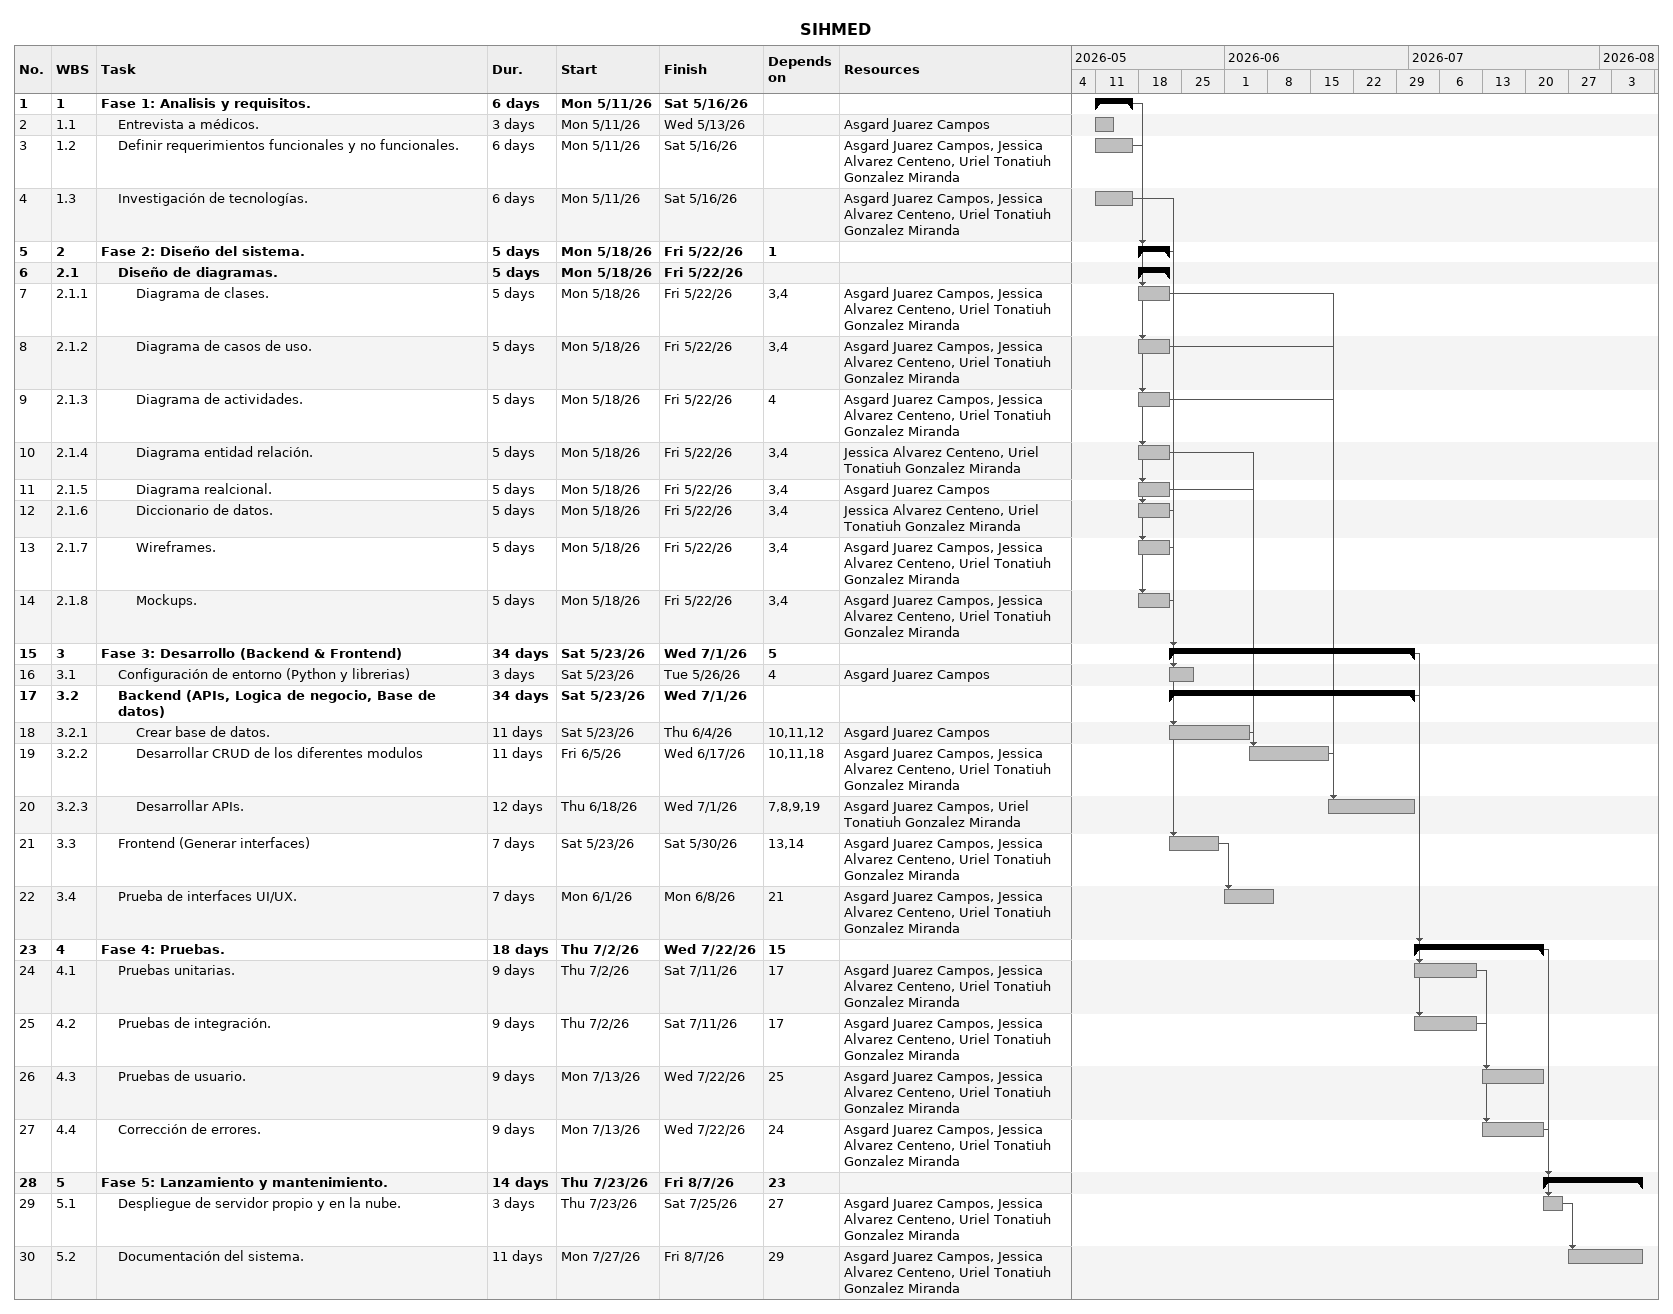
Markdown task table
SIHMED

| ID | WBS | Task | Duration | Start | Finish | Predecessors | Resources |
|---|---|---|---|---|---|---|---|
| 1 | 1 | **Fase 1: Analisis y requisitos.** | 6d | 2026-05-11 | 2026-05-16 |  |  |
| 2 | 1.1 | Entrevista a médicos. | 3d | 2026-05-11 | 2026-05-13 |  | Asgard Juarez Campos |
| 3 | 1.2 | Definir requerimientos funcionales y no funcionales. | 6d | 2026-05-11 | 2026-05-16 |  | Asgard Juarez Campos, Jessica Alvarez Centeno, Uriel Tonatiuh Gonzalez Miranda |
| 4 | 1.3 | Investigación de tecnologías. | 6d | 2026-05-11 | 2026-05-16 |  | Asgard Juarez Campos, Jessica Alvarez Centeno, Uriel Tonatiuh Gonzalez Miranda |
| 5 | 2 | **Fase 2: Diseño del sistema.** | 5d | 2026-05-18 | 2026-05-22 | 1 |  |
| 6 | 2.1 | **Diseño de diagramas.** | 5d | 2026-05-18 | 2026-05-22 |  |  |
| 7 | 2.1.1 | Diagrama de clases. | 5d | 2026-05-18 | 2026-05-22 | 3, 4 | Asgard Juarez Campos, Jessica Alvarez Centeno, Uriel Tonatiuh Gonzalez Miranda |
| 8 | 2.1.2 | Diagrama de casos de uso. | 5d | 2026-05-18 | 2026-05-22 | 3, 4 | Asgard Juarez Campos, Jessica Alvarez Centeno, Uriel Tonatiuh Gonzalez Miranda |
| 9 | 2.1.3 | Diagrama de actividades. | 5d | 2026-05-18 | 2026-05-22 | 4 | Asgard Juarez Campos, Jessica Alvarez Centeno, Uriel Tonatiuh Gonzalez Miranda |
| 10 | 2.1.4 | Diagrama entidad relación. | 5d | 2026-05-18 | 2026-05-22 | 3, 4 | Jessica Alvarez Centeno, Uriel Tonatiuh Gonzalez Miranda |
| 11 | 2.1.5 | Diagrama realcional. | 5d | 2026-05-18 | 2026-05-22 | 3, 4 | Asgard Juarez Campos |
| 12 | 2.1.6 | Diccionario de datos. | 5d | 2026-05-18 | 2026-05-22 | 3, 4 | Jessica Alvarez Centeno, Uriel Tonatiuh Gonzalez Miranda |
| 13 | 2.1.7 | Wireframes. | 5d | 2026-05-18 | 2026-05-22 | 3, 4 | Asgard Juarez Campos, Jessica Alvarez Centeno, Uriel Tonatiuh Gonzalez Miranda |
| 14 | 2.1.8 | Mockups. | 5d | 2026-05-18 | 2026-05-22 | 3, 4 | Asgard Juarez Campos, Jessica Alvarez Centeno, Uriel Tonatiuh Gonzalez Miranda |
| 15 | 3 | **Fase 3: Desarrollo (Backend & Frontend)** | 34d | 2026-05-23 | 2026-07-01 | 5 |  |
| 16 | 3.1 | Configuración de entorno (Python y librerias) | 3d | 2026-05-23 | 2026-05-26 | 4 | Asgard Juarez Campos |
| 17 | 3.2 | **Backend (APIs, Logica de negocio, Base de datos)** | 34d | 2026-05-23 | 2026-07-01 |  |  |
| 18 | 3.2.1 | Crear base de datos. | 11d | 2026-05-23 | 2026-06-04 | 10, 11, 12 | Asgard Juarez Campos |
| 19 | 3.2.2 | Desarrollar CRUD de los diferentes modulos | 11d | 2026-06-05 | 2026-06-17 | 10, 11, 18 | Asgard Juarez Campos, Jessica Alvarez Centeno, Uriel Tonatiuh Gonzalez Miranda |
| 20 | 3.2.3 | Desarrollar APIs. | 12d | 2026-06-18 | 2026-07-01 | 7, 8, 9, 19 | Asgard Juarez Campos, Uriel Tonatiuh Gonzalez Miranda |
| 21 | 3.3 | Frontend (Generar interfaces) | 7d | 2026-05-23 | 2026-05-30 | 13, 14 | Asgard Juarez Campos, Jessica Alvarez Centeno, Uriel Tonatiuh Gonzalez Miranda |
| 22 | 3.4 | Prueba de interfaces UI/UX. | 7d | 2026-06-01 | 2026-06-08 | 21 | Asgard Juarez Campos, Jessica Alvarez Centeno, Uriel Tonatiuh Gonzalez Miranda |
| 23 | 4 | **Fase 4: Pruebas.** | 18d | 2026-07-02 | 2026-07-22 | 15 |  |
| 24 | 4.1 | Pruebas unitarias. | 9d | 2026-07-02 | 2026-07-11 | 17 | Asgard Juarez Campos, Jessica Alvarez Centeno, Uriel Tonatiuh Gonzalez Miranda |
| 25 | 4.2 | Pruebas de integración. | 9d | 2026-07-02 | 2026-07-11 | 17 | Asgard Juarez Campos, Jessica Alvarez Centeno, Uriel Tonatiuh Gonzalez Miranda |
| 26 | 4.3 | Pruebas de usuario. | 9d | 2026-07-13 | 2026-07-22 | 25 | Asgard Juarez Campos, Jessica Alvarez Centeno, Uriel Tonatiuh Gonzalez Miranda |
| 27 | 4.4 | Corrección de errores. | 9d | 2026-07-13 | 2026-07-22 | 24 | Asgard Juarez Campos, Jessica Alvarez Centeno, Uriel Tonatiuh Gonzalez Miranda |
| 28 | 5 | **Fase 5: Lanzamiento y mantenimiento.** | 14d | 2026-07-23 | 2026-08-07 | 23 |  |
| 29 | 5.1 | Despliegue de servidor propio y en la nube. | 3d | 2026-07-23 | 2026-07-25 | 27 | Asgard Juarez Campos, Jessica Alvarez Centeno, Uriel Tonatiuh Gonzalez Miranda |
| 30 | 5.2 | Documentación del sistema. | 11d | 2026-07-27 | 2026-08-07 | 29 | Asgard Juarez Campos, Jessica Alvarez Centeno, Uriel Tonatiuh Gonzalez Miranda |
